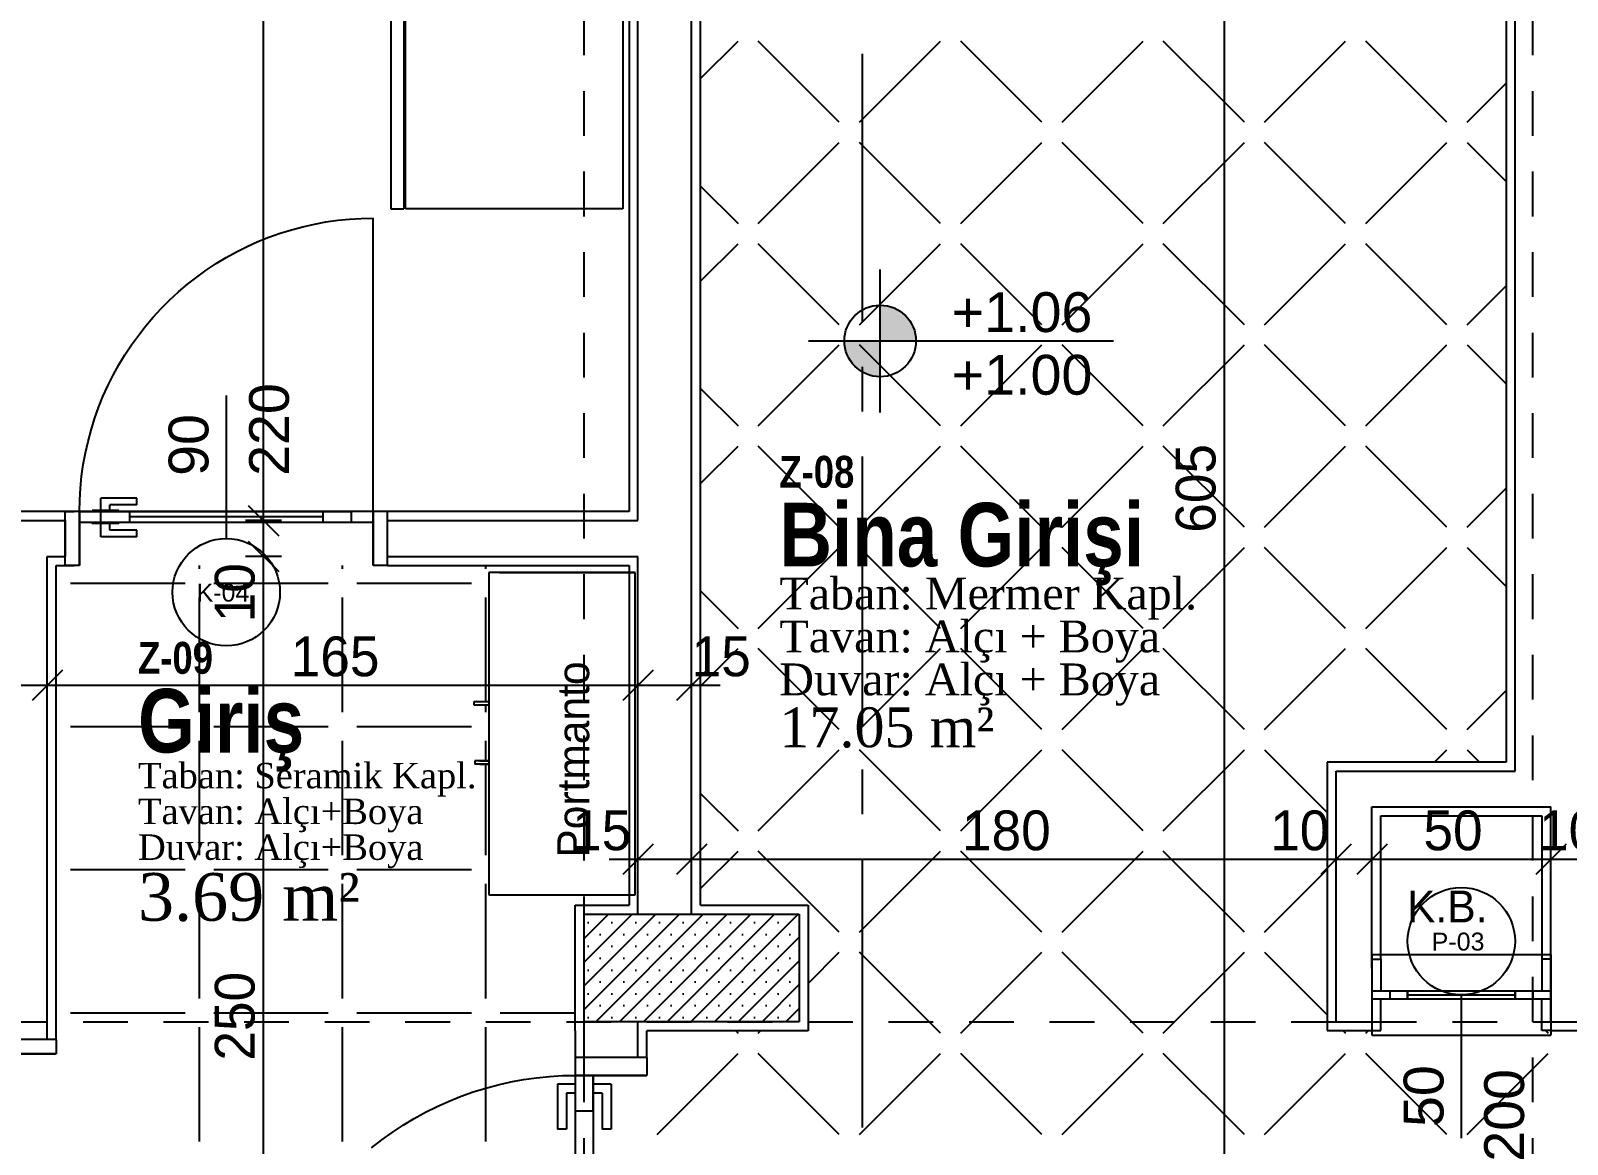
# Model space of a CAD drawing. Header units: metres. Extents: x -220 to 294, y -29 to 18.
# Drawn here: x -83.029 to -78.737, y 3.457 to 6.569 of the extents above; entities that cross this region are included whole.
import ezdxf

# ---------------------------------------------------------------- set-up
doc = ezdxf.new("R2010")
doc.units = ezdxf.units.M
doc.header["$MEASUREMENT"] = 0
doc.linetypes.add('CENTER2', pattern=[1.125, 0.75, -0.125, 0.125, -0.125])
doc.linetypes.add('HIDDEN2', pattern=[0.1875, 0.125, -0.0625])
for name, color, linetype in [('Aks', 7, 'Continuous'), ('Duvar', 7, 'Continuous'), ('Kapi_Pencere', 7, 'Continuous'), ('Kolon', 7, 'Continuous'), ('Kot', 7, 'Continuous'), ('Kutuphane', 7, 'Continuous'), ('Mahal', 7, 'Continuous'), ('Olculendirme', 7, 'Continuous'), ('Standart', 7, 'Continuous'), ('Tarama', 7, 'Continuous'), ('Yazi', 7, 'Continuous')]:
    doc.layers.add(name, color=color, linetype=linetype)
doc.styles.add('arial_1_18', font='arial.ttf', dxfattribs={"height": 0.2})
doc.styles.add('comic sans ms_1_18', font='comic.ttf', dxfattribs={"height": 0.2})
doc.styles.add('comic sans msbold_1_18', font='comicbd.ttf', dxfattribs={"height": 0.2})
doc.styles.add('swis721 cn btbold_1_18', font='swisscb.ttf', dxfattribs={"height": 0.2})
doc.styles.add('times new roman tur_1_18', font='times.ttf', dxfattribs={"height": 0.2})

msp = doc.modelspace()

# ---------------------------------------------------------------- hatches: boundary and pattern name
at = {"layer": 'Kolon', "linetype": 'Continuous', "lineweight": -3}
h = msp.add_hatch(dxfattribs=at)
h.set_pattern_fill('SACNCR', color=47, scale=0.5, style=0)
h.paths.add_polyline_path([(-81.483, 3.8), (-81.483, 4.1), (-80.883, 4.1), (-80.883, 3.8)])
at = {"layer": 'Kot', "linetype": 'Continuous', "lineweight": -3}
for points in [[(-80.5564, 5.7019), (-80.557, 5.7131), (-80.5589, 5.7241), (-80.562, 5.7349), (-80.5663, 5.7453), (-80.5717, 5.7551), (-80.5782, 5.7642), (-80.5857, 5.7726), (-80.5941, 5.7801), (-80.6032, 5.7865), (-80.613, 5.792), (-80.6234, 5.7963), (-80.6342, 5.7994), (-80.6452, 5.8012), (-80.6564, 5.8019), (-80.6564, 5.7019)], [(-80.7564, 5.7019), (-80.7558, 5.6907), (-80.7539, 5.6796), (-80.7508, 5.6688), (-80.7465, 5.6585), (-80.7411, 5.6487), (-80.7346, 5.6395), (-80.7271, 5.6312), (-80.7188, 5.6237), (-80.7096, 5.6172), (-80.6998, 5.6118), (-80.6894, 5.6075), (-80.6787, 5.6044), (-80.6676, 5.6025), (-80.6564, 5.6019), (-80.6564, 5.7019)]]:
    msp.add_hatch(color=216, dxfattribs=at).paths.add_polyline_path(points)

# ---------------------------------------------------------------- linework, layer by layer
at = {"layer": 'Aks', "color": 248, "linetype": 'HIDDEN2', "lineweight": -3}
for points in [[(-81.483, -0.7), (-81.483, 9)], [(-78.833, -0.7), (-78.833, 9)], [(-87.383, 3.8), (-70.2342, 3.8)]]:
    msp.add_lwpolyline(points, dxfattribs=at)
at = {"layer": 'Duvar', "color": 166, "linetype": 'Continuous', "lineweight": -3}
for points in [[(-78.883, 4.5), (-78.883, 8.35)], [(-81.333, 5.2), (-81.333, 7.9)], [(-81.183, 5.1), (-81.183, 7.9)], [(-83.083, 5.2), (-82.933, 5.2)], [(-82.933, 5.2), (-82.933, 5.1)], [(-82.033, 5.2), (-81.333, 5.2)], [(-82.033, 5.1), (-82.033, 5.2)], [(-82.983, 5.1), (-82.933, 5.1)], [(-82.983, 3.8), (-82.983, 5.1)], [(-82.033, 5.1), (-81.333, 5.1)], [(-81.333, 4.1), (-81.333, 5.1)], [(-81.183, 4.1), (-81.183, 5.1)], [(-79.383, 4.5), (-78.883, 4.5)], [(-79.383, 3.8), (-79.383, 4.5)], [(-79.283, 4.4), (-78.783, 4.4)], [(-79.283, 3.95), (-79.283, 4.4)], [(-78.783, 3.95), (-78.783, 4.4)], [(-79.283, 3.95), (-79.283, 3.8)], [(-78.783, 3.8), (-78.783, 3.95)], [(-82.983, 3.75), (-82.983, 3.8)], [(-81.483, 3.7), (-81.483, 3.8)], [(-81.333, 3.7), (-81.333, 3.8)], [(-79.383, 3.8), (-79.283, 3.8)], [(-78.783, 3.8), (-78.683, 3.8)], [(-82.983, 3.75), (-83.083, 3.75)], [(-81.333, 3.7), (-81.483, 3.7)]]:
    msp.add_lwpolyline(points, dxfattribs=at)
at = {"layer": 'Duvar', "color": 187, "linetype": 'Continuous', "lineweight": -3}
for points in [[(-78.908, 8.325), (-78.908, 4.525)], [(-81.358, 7.8749), (-81.358, 5.225)], [(-81.158, 5.1), (-81.158, 7.8749)], [(-82.933, 5.225), (-83.108, 5.225)], [(-82.933, 5.225), (-82.908, 5.225)], [(-82.033, 5.225), (-82.058, 5.225)], [(-81.358, 5.225), (-82.033, 5.225)], [(-82.958, 5.075), (-82.933, 5.075)], [(-82.958, 3.8), (-82.958, 5.075)], [(-82.933, 5.075), (-82.908, 5.075)], [(-82.033, 5.075), (-82.058, 5.075)], [(-82.033, 5.075), (-81.358, 5.075)], [(-81.358, 5.075), (-81.358, 4.1251)], [(-81.158, 4.1251), (-81.158, 5.1)], [(-78.908, 4.525), (-79.408, 4.525)], [(-79.408, 4.525), (-79.408, 3.775)], [(-79.258, 4.375), (-78.808, 4.375)], [(-79.258, 3.975), (-79.258, 4.375)], [(-78.808, 4.375), (-78.808, 3.975)], [(-79.283, 3.975), (-79.258, 3.975)], [(-79.258, 3.975), (-79.258, 3.8863)], [(-78.783, 3.975), (-78.808, 3.975)], [(-78.808, 3.975), (-78.808, 3.8863)], [(-79.258, 3.775), (-79.258, 3.8638)], [(-78.808, 3.775), (-78.808, 3.8638)], [(-82.958, 3.75), (-82.958, 3.8)], [(-82.958, 3.75), (-82.958, 3.725)], [(-81.508, 3.7749), (-81.508, 3.7)], [(-81.308, 3.7), (-81.308, 3.7749)], [(-79.408, 3.775), (-79.283, 3.775)], [(-79.283, 3.775), (-79.258, 3.775)], [(-78.783, 3.775), (-78.808, 3.775)], [(-78.783, 3.775), (-78.683, 3.775)], [(-81.508, 3.7), (-81.508, 3.675)], [(-81.308, 3.7), (-81.308, 3.675)]]:
    msp.add_lwpolyline(points, dxfattribs=at)
at = {"layer": 'Kapi_Pencere', "color": 98, "linetype": 'Continuous', "lineweight": -3}
for points in [[(-82.3327, 6.0028), (-82.3011, 6.0126)], [(-82.3011, 6.0126), (-82.2692, 6.0212)], [(-82.2692, 6.0212), (-82.237, 6.0284)], [(-82.237, 6.0284), (-82.2045, 6.0344)], [(-82.2045, 6.0344), (-82.1718, 6.039)], [(-82.1718, 6.039), (-82.139, 6.0423)], [(-82.139, 6.0423), (-82.106, 6.0443)], [(-82.106, 6.0443), (-82.073, 6.045)], [(-82.073, 5.225), (-82.073, 6.045)], [(-82.4245, 5.9658), (-82.3944, 5.9794)], [(-82.3944, 5.9794), (-82.3638, 5.9917)], [(-82.3638, 5.9917), (-82.3327, 6.0028)], [(-82.5113, 5.9181), (-82.483, 5.9351)], [(-82.483, 5.9351), (-82.4541, 5.9511)], [(-82.4541, 5.9511), (-82.4245, 5.9658)], [(-82.5916, 5.8602), (-82.5656, 5.8805)], [(-82.5656, 5.8805), (-82.5388, 5.8998)], [(-82.5388, 5.8998), (-82.5113, 5.9181)], [(-82.641, 5.8164), (-82.6168, 5.8388)], [(-82.6168, 5.8388), (-82.5916, 5.8602)], [(-82.6644, 5.793), (-82.641, 5.8164)], [(-82.7082, 5.7436), (-82.6868, 5.7688)], [(-82.6868, 5.7688), (-82.6644, 5.793)], [(-82.7478, 5.6908), (-82.7285, 5.7176)], [(-82.7285, 5.7176), (-82.7082, 5.7436)], [(-82.7661, 5.6633), (-82.7478, 5.6908)], [(-82.7991, 5.6061), (-82.7831, 5.635)], [(-82.7831, 5.635), (-82.7661, 5.6633)], [(-82.8138, 5.5765), (-82.7991, 5.6061)], [(-82.8397, 5.5158), (-82.8274, 5.5464)], [(-82.8274, 5.5464), (-82.8138, 5.5765)], [(-82.483, 5.55), (-82.483, 5.15)], [(-82.8508, 5.4847), (-82.8397, 5.5158)], [(-82.8692, 5.4212), (-82.8606, 5.4531)], [(-82.8606, 5.4531), (-82.8508, 5.4847)], [(-82.8764, 5.389), (-82.8692, 5.4212)], [(-82.8824, 5.3565), (-82.8764, 5.389)], [(-82.8903, 5.291), (-82.887, 5.3238)], [(-82.887, 5.3238), (-82.8824, 5.3565)], [(-82.8923, 5.258), (-82.8903, 5.291)], [(-82.893, 5.225), (-82.8923, 5.258)], [(-82.833, 5.2282), (-82.833, 5.2625)], [(-82.733, 5.2625), (-82.833, 5.2625)], [(-82.733, 5.2438), (-82.808, 5.2438)], [(-82.808, 5.2282), (-82.808, 5.2438)], [(-82.733, 5.2438), (-82.733, 5.2625)], [(-82.933, 5.075), (-82.933, 5.225)], [(-82.893, 5.225), (-82.933, 5.225)], [(-82.893, 5.195), (-82.893, 5.225)], [(-82.858, 5.225), (-82.893, 5.225)], [(-82.893, 5.225), (-82.893, 5.075)], [(-82.893, 5.225), (-82.833, 5.225)], [(-82.893, 5.075), (-82.893, 5.195)], [(-82.858, 5.195), (-82.893, 5.195)], [(-82.833, 5.195), (-82.893, 5.195)], [(-82.8393, 5.2282), (-82.858, 5.2282)], [(-82.858, 5.225), (-82.858, 5.2282)], [(-82.8393, 5.225), (-82.858, 5.225)], [(-82.858, 5.1918), (-82.858, 5.195)], [(-82.8393, 5.195), (-82.858, 5.195)], [(-82.833, 5.2282), (-82.8393, 5.2282)], [(-82.8393, 5.225), (-82.8393, 5.2282)], [(-82.833, 5.225), (-82.8393, 5.225)], [(-82.8393, 5.1918), (-82.8393, 5.195)], [(-82.833, 5.195), (-82.8393, 5.195)], [(-82.8268, 5.2282), (-82.833, 5.2282)], [(-82.833, 5.2282), (-82.833, 5.2282)], [(-82.8268, 5.225), (-82.833, 5.225)], [(-82.833, 5.225), (-82.833, 5.225)], [(-82.833, 5.195), (-82.833, 5.225)], [(-82.833, 5.225), (-82.133, 5.225)], [(-82.8268, 5.195), (-82.833, 5.195)], [(-82.833, 5.195), (-82.833, 5.195)], [(-82.8142, 5.2282), (-82.8268, 5.2282)], [(-82.8142, 5.225), (-82.8268, 5.225)], [(-82.8142, 5.195), (-82.8268, 5.195)], [(-82.808, 5.2282), (-82.8142, 5.2282)], [(-82.808, 5.225), (-82.8142, 5.225)], [(-82.808, 5.195), (-82.8142, 5.195)], [(-82.8017, 5.2282), (-82.808, 5.2282)], [(-82.808, 5.2282), (-82.808, 5.2282)], [(-82.8017, 5.225), (-82.808, 5.225)], [(-82.808, 5.225), (-82.808, 5.225)], [(-82.8017, 5.195), (-82.808, 5.195)], [(-82.8017, 5.225), (-82.8017, 5.2282)], [(-82.783, 5.2282), (-82.8017, 5.2282)], [(-82.783, 5.225), (-82.8017, 5.225)], [(-82.8017, 5.1918), (-82.8017, 5.195)], [(-82.783, 5.195), (-82.8017, 5.195)], [(-82.783, 5.225), (-82.783, 5.2282)], [(-82.753, 5.225), (-82.783, 5.225)], [(-82.783, 5.1918), (-82.783, 5.195)], [(-82.753, 5.195), (-82.783, 5.195)], [(-82.213, 5.225), (-82.753, 5.225)], [(-82.753, 5.225), (-82.753, 5.195)], [(-82.213, 5.2105), (-82.753, 5.2105)], [(-82.213, 5.195), (-82.753, 5.195)], [(-82.133, 5.225), (-82.213, 5.225)], [(-82.213, 5.225), (-82.213, 5.195)], [(-82.133, 5.195), (-82.213, 5.195)], [(-82.073, 5.225), (-82.133, 5.225)], [(-82.133, 5.195), (-82.133, 5.225)], [(-82.073, 5.195), (-82.133, 5.195)], [(-82.033, 5.225), (-82.073, 5.225)], [(-82.073, 5.195), (-82.073, 5.225)], [(-82.073, 5.225), (-82.073, 5.075)], [(-82.073, 5.075), (-82.073, 5.195)], [(-82.033, 5.075), (-82.033, 5.225)], [(-82.8393, 5.1918), (-82.858, 5.1918)], [(-82.833, 5.1918), (-82.8393, 5.1918)], [(-82.833, 5.1543), (-82.833, 5.1918)], [(-82.8268, 5.1918), (-82.833, 5.1918)], [(-82.833, 5.1918), (-82.833, 5.1918)], [(-82.733, 5.1543), (-82.833, 5.1543)], [(-82.8142, 5.1918), (-82.8268, 5.1918)], [(-82.808, 5.1918), (-82.8142, 5.1918)], [(-82.808, 5.173), (-82.808, 5.1918)], [(-82.8017, 5.1918), (-82.808, 5.1918)], [(-82.808, 5.1918), (-82.808, 5.1918)], [(-82.733, 5.173), (-82.808, 5.173)], [(-82.783, 5.1918), (-82.8017, 5.1918)], [(-82.733, 5.1543), (-82.733, 5.173)], [(-82.893, 5.075), (-82.933, 5.075)], [(-82.033, 5.075), (-82.073, 5.075)], [(-79.283, 3.9875), (-79.283, 3.8863)], [(-79.283, 3.9875), (-78.783, 3.9875)], [(-78.783, 3.9875), (-78.783, 3.8863)], [(-79.283, 3.8863), (-79.233, 3.8863)], [(-79.283, 3.8863), (-79.283, 3.8638)], [(-79.283, 3.8638), (-79.233, 3.8638)], [(-79.283, 3.8638), (-79.283, 3.7625)], [(-79.233, 3.8863), (-79.183, 3.8863)], [(-79.233, 3.8863), (-79.233, 3.8638)], [(-79.233, 3.8638), (-79.183, 3.8638)], [(-79.183, 3.8863), (-78.883, 3.8863)], [(-79.183, 3.8863), (-79.183, 3.8788)], [(-79.183, 3.8638), (-79.183, 3.8863)], [(-79.183, 3.8788), (-79.183, 3.8713)], [(-79.183, 3.875), (-78.883, 3.875)], [(-79.183, 3.8713), (-79.183, 3.8638)], [(-79.183, 3.8638), (-78.883, 3.8638)], [(-79.033, 3.475), (-79.033, 3.875)], [(-78.883, 3.8863), (-78.833, 3.8863)], [(-78.883, 3.8863), (-78.883, 3.8788)], [(-78.883, 3.8638), (-78.883, 3.8863)], [(-78.883, 3.8788), (-78.883, 3.8713)], [(-78.883, 3.8713), (-78.883, 3.8638)], [(-78.883, 3.8638), (-78.833, 3.8638)], [(-78.833, 3.8863), (-78.783, 3.8863)], [(-78.833, 3.8863), (-78.833, 3.8638)], [(-78.833, 3.8638), (-78.783, 3.8638)], [(-78.783, 3.8863), (-78.783, 3.8638)], [(-78.783, 3.8638), (-78.783, 3.7625)], [(-82.958, 3.75), (-83.108, 3.75)], [(-82.958, 3.75), (-82.958, 3.71)], [(-79.283, 3.7625), (-78.783, 3.7625)], [(-83.108, 3.71), (-82.958, 3.71)], [(-82.958, 3.71), (-83.078, 3.71)], [(-81.508, 3.7), (-81.508, 3.65)], [(-81.308, 3.7), (-81.508, 3.7)], [(-81.308, 3.7), (-81.308, 3.65)], [(-81.5804, 3.6471), (-81.5442, 3.6493)], [(-81.5442, 3.6493), (-81.508, 3.65)], [(-81.458, 3.65), (-81.508, 3.65)], [(-81.508, 3.65), (-81.508, 3.625)], [(-81.508, 3.65), (-81.308, 3.65)], [(-81.508, 3.65), (-81.508, 3.55)], [(-81.308, 3.65), (-81.458, 3.65)], [(-81.458, 3.65), (-81.458, 3.625)], [(-81.458, 3.55), (-81.458, 3.65)], [(-81.793, 3.6037), (-81.7584, 3.6145)], [(-81.7584, 3.6145), (-81.7234, 3.6238)], [(-81.7234, 3.6238), (-81.688, 3.6318)], [(-81.688, 3.6318), (-81.6524, 3.6383)], [(-81.6524, 3.6383), (-81.6165, 3.6434)], [(-81.6165, 3.6434), (-81.5804, 3.6471)], [(-81.558, 3.625), (-81.558, 3.6)], [(-81.533, 3.625), (-81.558, 3.625)], [(-81.508, 3.625), (-81.533, 3.625)], [(-81.508, 3.625), (-81.508, 3.6)], [(-81.458, 3.625), (-81.458, 3.6)], [(-81.433, 3.625), (-81.458, 3.625)], [(-81.408, 3.625), (-81.433, 3.625)], [(-81.408, 3.625), (-81.408, 3.6)], [(-81.9262, 3.5469), (-81.8938, 3.5631)], [(-81.8938, 3.5631), (-81.8608, 3.578)], [(-81.8608, 3.578), (-81.8271, 3.5915)], [(-81.8271, 3.5915), (-81.793, 3.6037)], [(-81.558, 3.6), (-81.558, 3.5)], [(-81.508, 3.6), (-81.533, 3.6)], [(-81.533, 3.6), (-81.533, 3.5)], [(-81.508, 3.6), (-81.508, 3.55)], [(-81.458, 3.6), (-81.458, 3.55)], [(-81.433, 3.6), (-81.458, 3.6)], [(-81.433, 3.6), (-81.433, 3.5)], [(-81.408, 3.6), (-81.408, 3.5)], [(-81.989, 3.5107), (-81.958, 3.5294)], [(-81.958, 3.5294), (-81.9262, 3.5469)], [(-81.508, 3.55), (-81.508, 2.85)], [(-81.458, 3.55), (-81.508, 3.55)], [(-81.458, 3.55), (-81.458, 2.85)], [(-82.0487, 3.4695), (-82.0193, 3.4907)], [(-82.0193, 3.4907), (-81.989, 3.5107)], [(-81.533, 3.5), (-81.558, 3.5)], [(-81.408, 3.5), (-81.433, 3.5)], [(-82.0772, 3.4471), (-82.0487, 3.4695)]]:
    msp.add_lwpolyline(points, dxfattribs=at)
for centre in [(-82.483, 5), (-79.033, 4.025)]:
    msp.add_circle(centre, 0.15, dxfattribs=at)
at = {"layer": 'Kolon', "color": 187, "linetype": 'Continuous', "lineweight": -3}
for points in [[(-81.5081, 3.7749), (-81.5081, 4.1251)], [(-81.5081, 4.1251), (-81.358, 4.1251)], [(-81.158, 4.1251), (-80.8579, 4.1251)], [(-80.8579, 4.1251), (-80.8579, 3.7749)], [(-81.508, 3.7749), (-81.5081, 3.7749)], [(-80.8579, 3.7749), (-81.308, 3.7749)]]:
    msp.add_lwpolyline(points, dxfattribs=at)
at = {"layer": 'Kolon', "color": 177, "linetype": 'Continuous', "lineweight": -3}
for points in [[(-81.483, 3.8), (-81.483, 4.1)], [(-81.483, 4.1), (-80.883, 4.1)], [(-80.883, 4.1), (-80.883, 3.8)], [(-80.883, 3.8), (-81.483, 3.8)]]:
    msp.add_lwpolyline(points, dxfattribs=at)
at = {"layer": 'Kot', "color": 216, "linetype": 'Continuous', "lineweight": -3}
for points in [[(-80.6564, 5.5019), (-80.6564, 5.9019)], [(-80.8564, 5.7019), (-80.4564, 5.7019)], [(-80.4564, 5.7019), (-80.0045, 5.7019)]]:
    msp.add_lwpolyline(points, dxfattribs=at)
msp.add_circle((-80.6564, 5.7019), 0.1, dxfattribs=at)
at = {"layer": 'Kutuphane', "color": 253, "linetype": 'Continuous', "lineweight": -3}
for points in [[(-82.0232, 6.7509), (-82.0232, 6.0709)], [(-81.9872, 6.7509), (-81.9872, 6.0709)], [(-81.9819, 6.0709), (-81.9819, 6.7509)], [(-81.3756, 6.7509), (-81.3756, 6.0709)], [(-82.0232, 6.0709), (-81.9872, 6.0709)], [(-81.3756, 6.0709), (-81.9819, 6.0709)], [(-81.3405, 5.0548), (-81.7496, 5.0548)], [(-81.7496, 5.0548), (-81.7496, 4.1548)], [(-81.7202, 5.0548), (-81.3405, 5.0548)], [(-81.3405, 4.1548), (-81.3405, 5.0548)], [(-81.7905, 4.6943), (-81.7496, 4.6943)], [(-81.7905, 4.6845), (-81.7905, 4.6943)], [(-81.7496, 4.6845), (-81.7905, 4.6845)], [(-81.7771, 4.6943), (-81.7496, 4.6943)], [(-81.7496, 4.6845), (-81.7771, 4.6845)], [(-81.7496, 4.5291), (-81.7884, 4.5291)], [(-81.7884, 4.5291), (-81.7884, 4.5193)], [(-81.7496, 4.5193), (-81.7884, 4.5193)], [(-81.775, 4.5291), (-81.7496, 4.5291)], [(-81.775, 4.5193), (-81.7496, 4.5193)], [(-81.7496, 4.1548), (-81.3405, 4.1548)], [(-81.7202, 4.1548), (-81.3405, 4.1548)]]:
    msp.add_lwpolyline(points, dxfattribs=at)
at = {"layer": 'Olculendirme', "color": 47, "linetype": 'Continuous', "lineweight": -3}
for points in [[(-82.3789, -0.28), (-82.3789, 8.58)], [(-79.6947, -0.28), (-79.6947, 8.58)], [(-82.3289, 5.2), (-82.4289, 5.2)], [(-82.3289, 5.1), (-82.4289, 5.1)], [(-82.983, 4.6901), (-82.983, 4.7901)], [(-81.333, 4.6901), (-81.333, 4.7901)], [(-81.183, 4.6901), (-81.183, 4.7901)], [(-85.963, 4.7401), (-81.103, 4.7401)], [(-81.333, 4.204), (-81.333, 4.304)], [(-81.183, 4.204), (-81.183, 4.304)], [(-79.383, 4.204), (-79.383, 4.304)], [(-79.283, 4.204), (-79.283, 4.304)], [(-78.783, 4.204), (-78.783, 4.304)], [(-81.413, 4.254), (-76.053, 4.254)]]:
    msp.add_lwpolyline(points, dxfattribs=at)
at = {"layer": 'Olculendirme', "color": 59, "linetype": 'Continuous', "lineweight": -3}
for points in [[(-82.4214, 5.2424), (-82.3365, 5.1576)], [(-82.4214, 5.1424), (-82.3365, 5.0576)], [(-82.9406, 4.7825), (-83.0254, 4.6976)], [(-81.2906, 4.7825), (-81.3754, 4.6976)], [(-81.1406, 4.7825), (-81.2254, 4.6976)], [(-81.2906, 4.2964), (-81.3754, 4.2116)], [(-81.1406, 4.2964), (-81.2254, 4.2116)], [(-79.3406, 4.2964), (-79.4254, 4.2116)], [(-79.2406, 4.2964), (-79.3254, 4.2116)], [(-78.7406, 4.2964), (-78.8254, 4.2116)]]:
    msp.add_lwpolyline(points, dxfattribs=at)
at = {"layer": 'Standart', "color": 250, "linetype": 'CENTER2', "lineweight": -3}
msp.add_lwpolyline([(-80.706, -2.1206), (-80.706, 10.0141)], dxfattribs=at)
at = {"layer": 'Tarama', "color": 133, "linetype": 'Continuous', "lineweight": -3}
for points in [[(-81.158, 6.4348), (-81.0534, 6.5394)], [(-80.7706, 6.3131), (-80.9969, 6.5394)], [(-80.714, 6.3131), (-80.4878, 6.5394)], [(-80.2049, 6.3131), (-80.4312, 6.5394)], [(-80.1483, 6.3131), (-79.9221, 6.5394)], [(-79.6392, 6.3131), (-79.8655, 6.5394)], [(-79.5827, 6.3131), (-79.3564, 6.5394)], [(-79.0735, 6.3131), (-79.2998, 6.5394)], [(-79.017, 6.3131), (-78.908, 6.4221)], [(-80.9969, 6.0302), (-80.7706, 6.2565)], [(-80.4878, 6.0302), (-80.714, 6.2565)], [(-80.4312, 6.0302), (-80.2049, 6.2565)], [(-79.9221, 6.0302), (-80.1483, 6.2565)], [(-79.8655, 6.0302), (-79.6392, 6.2565)], [(-79.3564, 6.0302), (-79.5827, 6.2565)], [(-79.2998, 6.0302), (-79.0735, 6.2565)], [(-79.017, 6.2565), (-78.908, 6.1475)], [(-81.158, 6.1348), (-81.0534, 6.0302)], [(-81.158, 5.8691), (-81.0534, 5.9737)], [(-80.7706, 5.7474), (-80.9969, 5.9737)], [(-80.714, 5.7474), (-80.4878, 5.9737)], [(-80.2049, 5.7474), (-80.4312, 5.9737)], [(-80.1483, 5.7474), (-79.9221, 5.9737)], [(-79.6392, 5.7474), (-79.8655, 5.9737)], [(-79.5827, 5.7474), (-79.3564, 5.9737)], [(-79.0735, 5.7474), (-79.2998, 5.9737)], [(-79.017, 5.7474), (-78.908, 5.8564)], [(-80.9969, 5.4646), (-80.7706, 5.6908)], [(-80.4878, 5.4646), (-80.714, 5.6908)], [(-80.4312, 5.4646), (-80.2049, 5.6908)], [(-79.9221, 5.4646), (-80.1483, 5.6908)], [(-79.8655, 5.4646), (-79.6392, 5.6908)], [(-79.3564, 5.4646), (-79.5827, 5.6908)], [(-79.2998, 5.4646), (-79.0735, 5.6908)], [(-79.017, 5.6908), (-78.908, 5.5819)], [(-81.158, 5.5691), (-81.0534, 5.4646)], [(-81.158, 5.3034), (-81.0534, 5.408)], [(-80.7706, 5.1817), (-80.9969, 5.408)], [(-80.714, 5.1817), (-80.4878, 5.408)], [(-80.2049, 5.1817), (-80.4312, 5.408)], [(-80.1483, 5.1817), (-79.9221, 5.408)], [(-79.6392, 5.1817), (-79.8655, 5.408)], [(-79.5827, 5.1817), (-79.3564, 5.408)], [(-79.0735, 5.1817), (-79.2998, 5.408)], [(-79.017, 5.1817), (-78.908, 5.2907)], [(-80.9969, 4.8989), (-80.7706, 5.1251)], [(-80.4878, 4.8989), (-80.714, 5.1251)], [(-80.4312, 4.8989), (-80.2049, 5.1251)], [(-79.9221, 4.8989), (-80.1483, 5.1251)], [(-79.8655, 4.8989), (-79.6392, 5.1251)], [(-79.3564, 4.8989), (-79.5827, 5.1251)], [(-79.2998, 4.8989), (-79.0735, 5.1251)], [(-79.017, 5.1251), (-78.908, 5.0162)], [(-82.558, 5.065), (-82.558, 5.075)], [(-82.158, 5.065), (-82.158, 5.075)], [(-81.758, 5.065), (-81.758, 5.075)], [(-82.918, 5.025), (-82.598, 5.025)], [(-82.518, 5.025), (-82.198, 5.025)], [(-82.118, 5.025), (-81.798, 5.025)], [(-82.558, 4.665), (-82.558, 4.985)], [(-82.158, 4.665), (-82.158, 4.985)], [(-81.758, 4.6943), (-81.758, 4.985)], [(-81.158, 5.0034), (-81.0534, 4.8989)], [(-81.158, 4.7377), (-81.0534, 4.8423)], [(-80.7706, 4.616), (-80.9969, 4.8423)], [(-80.714, 4.616), (-80.4878, 4.8423)], [(-80.2049, 4.616), (-80.4312, 4.8423)], [(-80.1483, 4.616), (-79.9221, 4.8423)], [(-79.6392, 4.616), (-79.8655, 4.8423)], [(-79.5827, 4.616), (-79.3564, 4.8423)], [(-79.0735, 4.616), (-79.2998, 4.8423)], [(-79.017, 4.616), (-78.908, 4.725)], [(-81.758, 4.665), (-81.758, 4.6845)], [(-82.918, 4.625), (-82.598, 4.625)], [(-82.518, 4.625), (-82.198, 4.625)], [(-82.118, 4.625), (-81.798, 4.625)], [(-82.558, 4.265), (-82.558, 4.585)], [(-82.158, 4.265), (-82.158, 4.585)], [(-81.758, 4.5291), (-81.758, 4.585)], [(-80.9969, 4.3332), (-80.7706, 4.5595)], [(-80.4878, 4.3332), (-80.714, 4.5595)], [(-80.4312, 4.3332), (-80.2049, 4.5595)], [(-79.9221, 4.3332), (-80.1483, 4.5595)], [(-79.8655, 4.3332), (-79.6392, 4.5595)], [(-79.5827, 4.5595), (-79.408, 4.3848)], [(-79.108, 4.525), (-79.0735, 4.5595)], [(-79.017, 4.5595), (-78.9825, 4.525)], [(-81.758, 4.265), (-81.758, 4.5193)], [(-81.158, 4.4377), (-81.0534, 4.3332)], [(-81.158, 4.1721), (-81.0534, 4.2766)], [(-80.7706, 4.0503), (-80.9969, 4.2766)], [(-80.714, 4.0503), (-80.4878, 4.2766)], [(-80.2049, 4.0503), (-80.4312, 4.2766)], [(-80.1483, 4.0503), (-79.9221, 4.2766)], [(-79.6392, 4.0503), (-79.8655, 4.2766)], [(-82.918, 4.225), (-82.598, 4.225)], [(-82.518, 4.225), (-82.198, 4.225)], [(-82.118, 4.225), (-81.798, 4.225)], [(-79.5827, 4.0503), (-79.408, 4.225)], [(-82.558, 3.865), (-82.558, 4.185)], [(-82.158, 3.865), (-82.158, 4.185)], [(-81.758, 3.865), (-81.758, 4.185)], [(-80.858, 3.9064), (-80.7706, 3.9938)], [(-80.4878, 3.7675), (-80.714, 3.9938)], [(-80.4312, 3.7675), (-80.2049, 3.9938)], [(-79.9221, 3.7675), (-80.1483, 3.9938)], [(-79.8655, 3.7675), (-79.6392, 3.9938)], [(-79.5827, 3.9938), (-79.408, 3.8191)], [(-82.918, 3.825), (-82.598, 3.825)], [(-82.518, 3.825), (-82.198, 3.825)], [(-82.118, 3.825), (-81.798, 3.825)], [(-81.718, 3.825), (-81.508, 3.825)], [(-82.558, 3.465), (-82.558, 3.785)], [(-82.158, 3.465), (-82.158, 3.785)], [(-81.758, 3.465), (-81.758, 3.785)], [(-81.0609, 3.775), (-81.0534, 3.7675)], [(-80.9969, 3.7675), (-80.9894, 3.775)], [(-79.3639, 3.775), (-79.3564, 3.7675)], [(-79.2998, 3.7675), (-79.2923, 3.775)], [(-78.7982, 3.775), (-78.7907, 3.7675)], [(-81.2797, 3.4847), (-81.0534, 3.7109)], [(-80.7706, 3.4847), (-80.9969, 3.7109)], [(-80.714, 3.4847), (-80.4878, 3.7109)], [(-80.2049, 3.4847), (-80.4312, 3.7109)], [(-80.1483, 3.4847), (-79.9221, 3.7109)], [(-79.6392, 3.4847), (-79.8655, 3.7109)], [(-79.5827, 3.4847), (-79.3564, 3.7109)], [(-79.0735, 3.4847), (-79.2998, 3.7109)], [(-79.017, 3.4847), (-78.7907, 3.7109)]]:
    msp.add_lwpolyline(points, dxfattribs=at)

# ---------------------------------------------------------------- texts
at = {"layer": 'Kapi_Pencere', "color": 98, "linetype": 'Continuous', "lineweight": -3, "style": 'arial_1_18'}
for s, p in [('220', (-82.308, 5.325)), ('90', (-82.533, 5.325)), ('50', (-79.083, 3.5058)), ('200', (-78.858, 3.4087))]:
    msp.add_text(s, height=0.11111, rotation=90, dxfattribs=at).set_placement(p)
for s, p in [('K-04', (-82.566, 4.9738)), ('P-03', (-79.116, 3.9988))]:
    msp.add_text(s, height=0.05, dxfattribs=at).set_placement(p)
at = {"layer": 'Kot', "color": 19, "linetype": 'Continuous', "lineweight": -3, "style": 'arial_1_18'}
for s, p in [('+1.06', (-80.4564, 5.7269)), ('+1.00', (-80.4564, 5.5519))]:
    msp.add_text(s, height=0.11111, dxfattribs=at).set_placement(p)
at = {"layer": 'Mahal', "color": 15, "linetype": 'Continuous', "lineweight": -3, "style": 'swis721 cn btbold_1_18'}
for s, height, p in [('Z-08', 0.08889, (-80.938, 5.2919)), ('Bina Girişi', 0.177778, (-80.938, 5.0719)), ('Z-09', 0.08889, (-82.7295, 4.7721)), ('Giriş', 0.17778, (-82.7295, 4.5521))]:
    msp.add_text(s, height=height, dxfattribs=at).set_placement(p)
at = {"layer": 'Mahal', "color": 58, "linetype": 'Continuous', "lineweight": -3, "style": 'times new roman tur_1_18'}
for s, height, p in [('Taban: Mermer Kapl.', 0.088889, (-80.938, 4.9519)), ('Tavan: Alçı + Boya', 0.088889, (-80.938, 4.8319)), ('Duvar: Alçı + Boya', 0.088889, (-80.938, 4.7119)), ('Taban: Seramik Kapl.', 0.071111, (-82.7295, 4.4521)), ('Tavan: Alçı+Boya', 0.071111, (-82.7295, 4.3521)), ('Duvar: Alçı+Boya', 0.071111, (-82.7295, 4.2521))]:
    msp.add_text(s, height=height, dxfattribs=at).set_placement(p)
at = {"layer": 'Mahal', "color": 38, "linetype": 'Continuous', "lineweight": -3, "style": 'times new roman tur_1_18'}
for s, height, p in [('17.05 m²', 0.11111, (-80.938, 4.5669)), ('3.69 m²', 0.13333, (-82.7295, 4.0821))]:
    msp.add_text(s, height=height, dxfattribs=at).set_placement(p)
at = {"layer": 'Olculendirme', "color": 19, "linetype": 'Continuous', "lineweight": -3, "style": 'comic sans ms_1_18'}
for s, p in [('605', (-79.7197, 5.1662)), ('10', (-82.4039, 4.916)), ('250', (-82.4039, 3.6912))]:
    msp.add_text(s, height=0.11111, rotation=90, dxfattribs=at).set_placement(p)
for s, p in [('165', (-82.3029, 4.7651)), ('15', (-81.183, 4.7651)), ('15', (-81.517, 4.279)), ('180', (-80.4279, 4.279)), ('10', (-79.567, 4.279)), ('50', (-79.1389, 4.279)), ('10', (-78.8159, 4.279))]:
    msp.add_text(s, height=0.11111, dxfattribs=at).set_placement(p)
at = {"layer": 'Yazi', "color": 216, "linetype": 'Continuous', "lineweight": -3, "style": 'comic sans ms_1_18'}
msp.add_text('Portmanto', height=0.08889, rotation=90, dxfattribs=at).set_placement((-81.4693, 4.2583))
at = {"layer": 'Yazi', "color": 216, "linetype": 'Continuous', "lineweight": -3, "style": 'comic sans msbold_1_18'}
msp.add_text('K.B.', height=0.08889, dxfattribs=at).set_placement((-79.1847, 4.0775))

doc.saveas('drawing.dxf')
